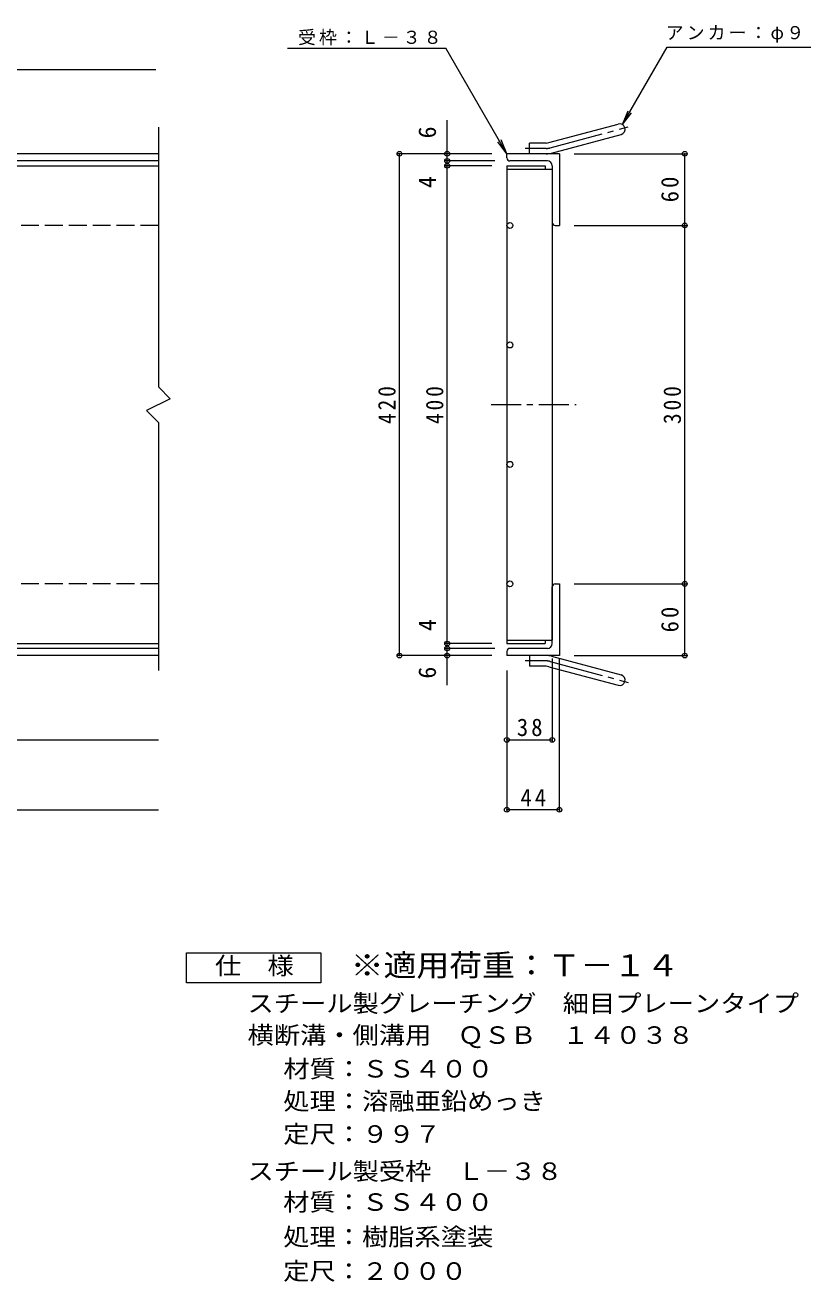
# Model space of a CAD drawing. Units: millimetres, scale not verified. Extents: x -871 to 867, y -687 to 622.
# Drawn here: x 209 to 867, y -539 to 513 of the extents above; entities that cross this region are included whole.
import ezdxf
from ezdxf.enums import TextEntityAlignment as Align

# ---------------------------------------------------------------- set-up
doc = ezdxf.new("R2010")
doc.units = ezdxf.units.MM
doc.header["$LTSCALE"] = 5
doc.header["$PDMODE"] = 32
doc.header["$PDSIZE"] = 4
for name, pattern in [('CHAIN1', [8, 5, -1, 1, -1]), ('CHAIN2', [12, 9, -1, 1, -1]), ('DASHED3', [4, 3, -1])]:
    doc.linetypes.add(name, pattern=pattern)
for name, color, linetype, lineweight in [('A-1_ピット', 2, 'Continuous', 9), ('A-2_蓋', 3, 'Continuous', 9), ('A-4_寸法', 7, 'Continuous', 9), ('A-5_仕様文', 7, 'Continuous', 9), ('F-4_F-4ﾚｲﾔ', 2, 'Continuous', 9)]:
    doc.layers.add(name, color=color, linetype=linetype, lineweight=lineweight)
doc.layers.add('F-5_F-5ﾚｲﾔ', color=2, linetype='Continuous')
doc.styles.add('ＭＳ ゴシック', font='')
doc.styles.get('ＭＳ ゴシック').set_extended_font_data('MS Gothic')

msp = doc.modelspace()

# ---------------------------------------------------------------- linework, layer by layer
at = {"layer": 'A-1_ピット'}
for p, q in [((320.27, 427.415), (320.27, 210.249)), ((647.307, 414.556), (705.497, 430.148)), ((649.636, 405.862), (707.827, 421.454)), ((631.162, 405.249), (631.162, 414.249)), ((644.977, 414.249), (631.162, 414.249)), ((320.27, 405.249), (-830.27, 405.249)), ((612.162, 401.749), (612.162, 405.249)), ((656.162, 405.249), (612.162, 405.249)), ((656.162, 405.249), (656.162, 345.249)), ((320.27, 399.249), (-830.27, 399.249)), ((646.162, 399.249), (614.662, 399.249)), ((650.162, 395.249), (650.162, 347.749)), ((652.662, 345.249), (656.162, 345.249)), ((320.27, 180.249), (320.27, -27.156)), ((650.162, -4.751), (650.162, 42.749)), ((652.662, 45.249), (656.162, 45.249)), ((656.162, 45.249), (656.162, -14.751)), ((320.27, -8.751), (-830.27, -8.751)), ((646.162, -8.751), (614.662, -8.751)), ((320.27, -14.751), (-830.27, -14.751)), ((612.162, -11.251), (612.162, -14.751)), ((656.162, -14.751), (612.162, -14.751)), ((631.162, -14.751), (631.162, -23.751)), ((649.636, -15.364), (707.827, -30.956)), ((644.977, -23.751), (631.162, -23.751)), ((647.307, -24.057), (705.497, -39.65))]:
    msp.add_line(p, q, dxfattribs=at)
at = {"layer": 'A-1_ピット', "linetype": 'CHAIN2'}
for p, q in [((648.471, 410.209), (713.638, 427.67)), ((644.977, 409.749), (627.357, 409.749)), ((644.977, -19.251), (627.357, -19.251)), ((648.471, -19.711), (713.638, -37.172))]:
    msp.add_line(p, q, dxfattribs=at)
at = {"layer": 'A-1_ピット', "linetype": 'DASHED3'}
for p, q in [((320.27, 345.249), (-830.27, 345.249)), ((320.27, 45.248), (-830.27, 45.248))]:
    msp.add_line(p, q, dxfattribs=at)
at = {"layer": 'A-1_ピット'}
msp.add_lwpolyline([(320.27, 210.249), (330.27, 200.249), (310.27, 190.249), (320.27, 180.249)], dxfattribs=at)
for centre, radius, start, end in [((706.662, 425.801), 4.5, 285.00014, 104.99991), ((644.977, 423.249), 9, 270, 285.00002), ((614.662, 401.749), 2.5, 180, 270), ((644.977, 423.249), 18, 270, 285), ((646.162, 395.249), 4, 0, 90), ((652.662, 347.749), 2.5, 180, 270), ((652.662, 42.749), 2.5, 90, 180), ((614.662, -11.251), 2.5, 90, 180), ((646.162, -4.751), 4, 270, 0), ((644.977, -32.751), 18, 75, 90), ((644.977, -32.751), 9, 74.99998, 90), ((706.662, -35.303), 4.5, 255.00009, 74.99986)]:
    msp.add_arc(centre, radius, start, end, dxfattribs=at)
at = {"layer": 'A-1_ピット', "linetype": 'CHAIN2'}
for centre, start, end in [((644.977, 423.249), 270, 284.99995), ((644.977, -32.751), 75.00005, 90)]:
    msp.add_arc(centre, 13.5, start, end, dxfattribs=at)
at = {"layer": 'A-2_蓋'}
for p, q in [((171.23, 395.249), (320.27, 395.249)), ((612.162, 395.249), (612.162, -4.751)), ((612.162, 395.249), (644.162, 395.249)), ((612.162, 392.249), (650.162, 392.249)), ((644.162, 395.249), (644.162, 392.249)), ((650.162, 392.249), (650.162, -1.751)), ((171.23, -4.751), (320.27, -4.751)), ((612.162, -1.751), (650.162, -1.751)), ((612.162, -4.751), (644.162, -4.751)), ((644.162, -1.751), (644.162, -4.751))]:
    msp.add_line(p, q, dxfattribs=at)
at = {"layer": 'A-2_蓋', "linetype": 'CHAIN1'}
msp.add_line((599.016, 195.249), (670.302, 195.249), dxfattribs=at)
at = {"layer": 'A-2_蓋'}
for centre in [(614.662, 345.249), (614.662, 245.249), (614.662, 145.249), (614.662, 45.249)]:
    msp.add_circle(centre, 2.5, dxfattribs=at)
at = {"layer": 'A-4_寸法'}
for p, q in [((708.912, 429.698), (746.368, 494.573)), ((428.321, 493.701), (561.094, 493.701)), ((612.162, 405.249), (561.094, 493.701)), ((-830.27, 475.849), (318.23, 475.849)), ((562.162, -39.586), (562.162, 433.293)), ((708.912, 429.698), (713.696, 441.247)), ((708.912, 429.698), (716.522, 439.615)), ((612.162, 405.249), (604.553, 415.166)), ((612.162, 405.249), (607.379, 416.797)), ((599.662, 405.249), (520.662, 405.249)), ((522.162, -14.751), (522.162, 405.249)), ((668.662, 405.249), (762.662, 405.249)), ((761.162, -14.751), (761.162, 405.249)), ((602.162, 399.249), (560.662, 399.249)), ((599.662, 395.249), (560.662, 395.249)), ((668.662, 345.249), (762.662, 345.249)), ((668.662, 45.249), (762.662, 45.249)), ((599.662, -4.751), (560.662, -4.751)), ((602.162, -8.751), (560.662, -8.751)), ((599.662, -14.751), (520.662, -14.751)), ((650.162, -17.251), (650.162, -86.851)), ((656.162, -143.851), (656.162, -17.251)), ((668.662, -14.751), (762.662, -14.751)), ((612.162, -27.251), (612.162, -145.351)), ((-870.682, -85.351), (320.27, -85.351)), ((612.162, -85.351), (650.162, -85.351)), ((-830.27, -143.851), (320.27, -143.851)), ((656.162, -143.851), (612.162, -143.851)), ((656.162, -143.851), (656.162, -145.351))]:
    msp.add_line(p, q, dxfattribs=at)
for p in [(522.162, 405.249), (562.162, 405.249), (562.162, 399.249), (761.162, 405.249), (562.162, 395.249), (761.162, 345.249), (761.162, 45.249), (562.162, -4.751), (562.162, -8.751), (522.162, -14.751), (562.162, -14.751), (761.162, -14.751), (612.162, -85.351), (650.162, -85.351), (612.162, -143.851), (656.162, -143.851)]:
    msp.add_point(p, dxfattribs=at)
at = {"layer": 'A-5_仕様文'}
msp.add_line((746.368, 494.573), (866.801, 494.573), dxfattribs=at)
at = {"layer": 'F-4_F-4ﾚｲﾔ'}
msp.add_lwpolyline([(343.914, -288.641), (343.914, -263.641), (456.414, -263.641), (456.414, -288.641)], close=True, dxfattribs=at)

# ---------------------------------------------------------------- texts
at = {"layer": 'A-4_寸法', "color": 2, "style": 'ＭＳ ゴシック'}
for s, p in [('6', (557.162, 418.134)), ('4', (557.162, 376.577)), ('4', (557.162, 5.753)), ('6', (557.162, -34.067))]:
    msp.add_text(s, height=14.66, rotation=90, dxfattribs=at).set_placement(p, align=Align.BOTTOM_LEFT)
at = {"layer": 'A-4_寸法', "char_height": 11, "attachment_point": 7, "style": 'ＭＳ ゴシック'}
for s, insert in [('\\T1.17;受枠：Ｌ－３８', (437.212, 496.05)), ('\\T1.17;アンカー：φ９', (745.179, 498.124))]:
    msp.add_mtext(s, dxfattribs=dict(at, insert=insert))
at = {"layer": 'A-4_寸法', "color": 2, "char_height": 14.66, "attachment_point": 7, "rotation": 90, "style": 'ＭＳ ゴシック'}
for s, insert in [('\\T1.27;\\W0.95;60', (756.162, 364.624)), ('\\T1.27;\\W0.9;420', (519.162, 178.999)), ('\\T1.27;\\W0.9;400', (559.162, 178.999)), ('\\T1.27;\\W0.9;300', (758.162, 178.999)), ('\\T1.27;\\W0.95;60', (756.162, 4.624))]:
    msp.add_mtext(s, dxfattribs=dict(at, insert=insert))
at = {"layer": 'A-4_寸法', "color": 2, "char_height": 14.66, "attachment_point": 7, "style": 'ＭＳ ゴシック'}
for s, insert in [('\\T1.27;\\W0.95;38', (620.537, -82.351)), ('\\T1.27;\\W0.95;44', (623.537, -140.851))]:
    msp.add_mtext(s, dxfattribs=dict(at, insert=insert))
at = {"layer": 'F-4_F-4ﾚｲﾔ', "style": 'ＭＳ ゴシック', "width": 1.1}
for s, p in [('仕\u3000様', (367.664, -286.141)), ('スチール製グレーチング\u3000細目プレーンタイプ', (394.959, -317.601)), ('横断溝・側溝用\u3000ＱＳＢ\u3000１４０３８', (394.959, -344.16)), ('材質：ＳＳ４００', (424.936, -372.377)), ('処理：溶融亜鉛めっき', (424.936, -399.43)), ('定尺：９９７', (424.936, -426.967)), ('スチール製受枠\u3000Ｌ－３８', (394.971, -458.11)), ('処理：樹脂系塗装', (424.823, -512.999))]:
    msp.add_text(s, height=14.66, dxfattribs=at).set_placement(p, align=Align.BOTTOM_LEFT)
at = {"layer": 'F-5_F-5ﾚｲﾔ', "color": 3, "style": 'ＭＳ ゴシック', "width": 1.1}
msp.add_text('※適用荷重：Ｔ－１４', height=18.33, dxfattribs=at).set_placement((481.414, -288.641), align=Align.BOTTOM_LEFT)
at = {"layer": 'F-5_F-5ﾚｲﾔ', "style": 'ＭＳ ゴシック', "width": 1.1}
for s, p in [('材質：ＳＳ４００', (424.823, -483.917)), ('定尺：２０００', (424.823, -541.695))]:
    msp.add_text(s, height=14.66, dxfattribs=at).set_placement(p, align=Align.BOTTOM_LEFT)

doc.saveas('drawing.dxf')
